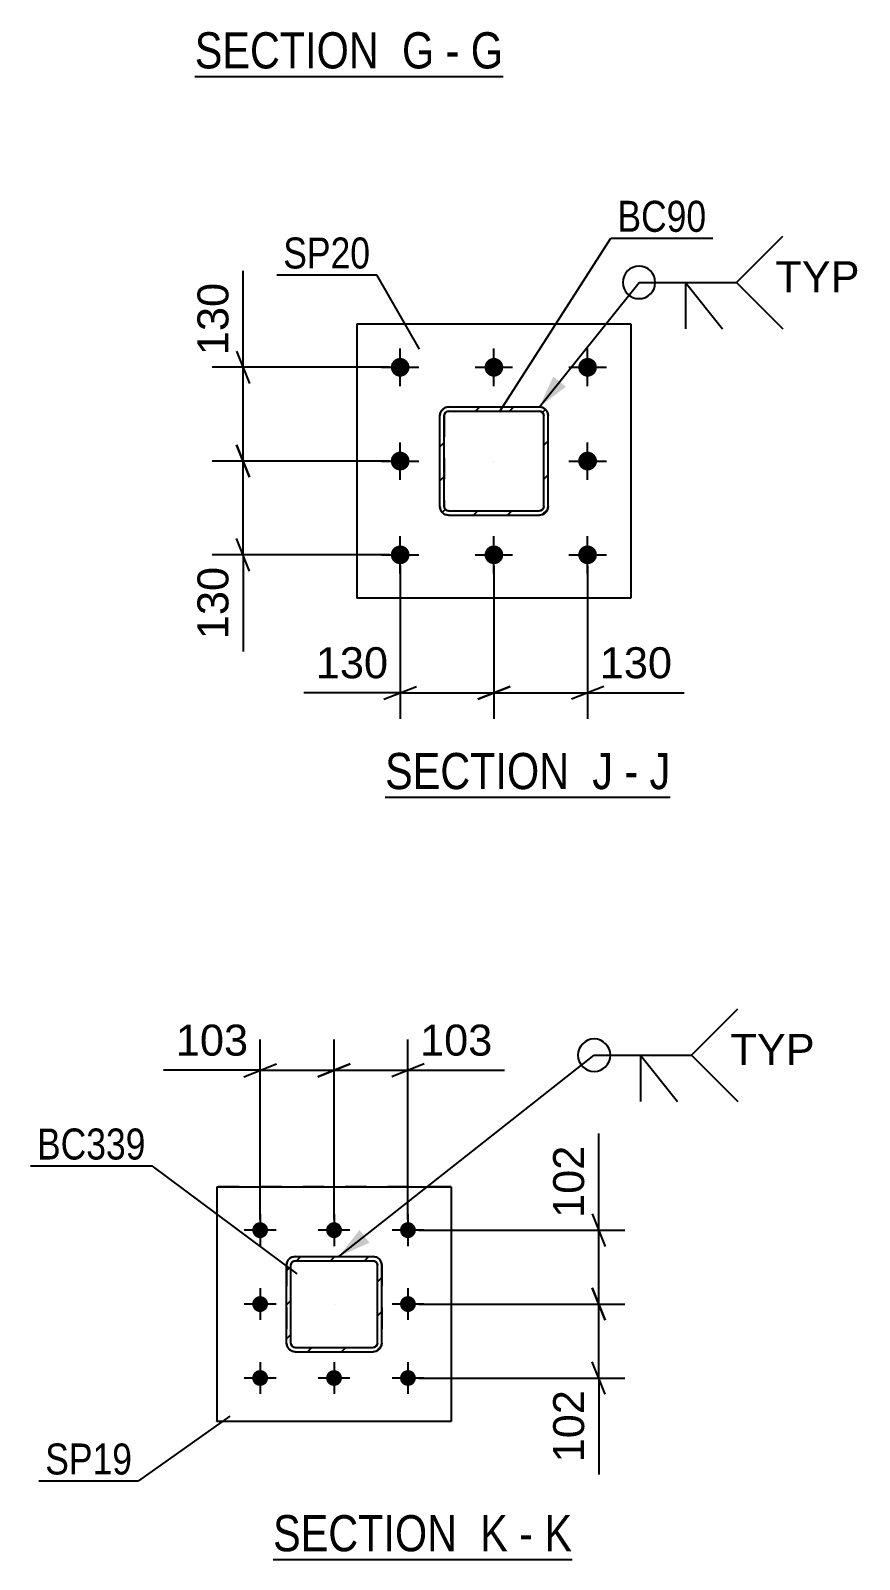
# Model space of a CAD drawing. Header units: millimetres. Extents: x -384 to 457, y -61 to 533.
# Drawn here: x 206.2 to 282.8, y 218 to 359.3 of the extents above; entities that cross this region are included whole.
import ezdxf

# ---------------------------------------------------------------- set-up
doc = ezdxf.new("R2010")
doc.units = ezdxf.units.MM
doc.linetypes.add('DXK_LINE_DOT2', pattern=[3.9198, 1.9599, -1.9599])
doc.linetypes.add('DXK_LINE_DOT3', pattern=[5.9187, 2.979, -0.9799, 0.9799, -0.9799])
doc.styles.add('Arial', font='ARIAL.TTF', dxfattribs={"height": 0.2})
doc.styles.add('Arial Narrow', font='ARIALN.TTF', dxfattribs={"height": 0.2})

# ---------------------------------------------------------------- blocks, each defined once
blk = doc.blocks.new('Unknown-284935728-18 - 6975')
at = {"color": 6, "linetype": 'Continuous'}
blk.add_line((221.39, 355.07), (249.89, 355.07), dxfattribs=at)
at = {"color": 0, "linetype": 'Continuous'}
for points in [[(239.5, 355.82), (239.5, 359.32), (221.39, 359.32), (221.39, 355.82)], [(243.53, 355.82), (243.53, 359.32), (240.55, 359.32), (240.55, 355.82)], [(245.86, 355.82), (245.86, 359.32), (244.58, 359.32), (244.58, 355.82)], [(249.89, 355.82), (249.89, 359.32), (246.91, 359.32), (246.91, 355.82)]]:
    blk.add_wipeout(points, dxfattribs=at)
at = {"color": 7, "linetype": 'Continuous', "style": 'Arial Narrow'}
for s, p in [('SECTION ', (221.39, 355.82)), ('G', (240.55, 355.82)), ('G', (246.91, 355.82)), ('-', (244.58, 355.82))]:
    blk.add_text(s, height=3.34, dxfattribs=at).set_placement(p)
blk = doc.blocks.new('Unknown-284935728-20 - 7943')
at = {"color": 6, "linetype": 'Continuous'}
blk.add_line((238.99, 288.46), (265.36, 288.46), dxfattribs=at)
at = {"color": 0, "linetype": 'Continuous'}
for points in [[(257.1, 289.21), (257.1, 292.71), (238.99, 292.71), (238.99, 289.21)], [(260.06, 289.21), (260.06, 292.71), (258.15, 292.71), (258.15, 289.21)], [(262.39, 289.21), (262.39, 292.71), (261.11, 292.71), (261.11, 289.21)], [(265.36, 289.21), (265.36, 292.71), (263.44, 292.71), (263.44, 289.21)]]:
    blk.add_wipeout(points, dxfattribs=at)
at = {"color": 7, "linetype": 'Continuous', "style": 'Arial Narrow'}
for s, p in [('SECTION ', (238.99, 289.21)), ('J', (258.15, 289.21)), ('J', (263.44, 289.21)), ('-', (261.11, 289.21))]:
    blk.add_text(s, height=3.34, dxfattribs=at).set_placement(p)
blk = doc.blocks.new('Unknown-284935728-21 - 8079')
at = {"color": 6, "linetype": 'Continuous'}
blk.add_line((228.63, 218.02), (256.27, 218.02), dxfattribs=at)
at = {"color": 0, "linetype": 'Continuous'}
for points in [[(246.73, 218.77), (246.73, 222.27), (228.63, 222.27), (228.63, 218.77)], [(250.34, 218.77), (250.34, 222.27), (247.78, 222.27), (247.78, 218.77)], [(252.67, 218.77), (252.67, 222.27), (251.39, 222.27), (251.39, 218.77)], [(256.27, 218.77), (256.27, 222.27), (253.72, 222.27), (253.72, 218.77)]]:
    blk.add_wipeout(points, dxfattribs=at)
at = {"color": 7, "linetype": 'Continuous', "style": 'Arial Narrow'}
for s, p in [('SECTION ', (228.63, 218.77)), ('K', (247.78, 218.77)), ('K', (253.72, 218.77)), ('-', (251.39, 218.77))]:
    blk.add_text(s, height=3.34, dxfattribs=at).set_placement(p)
blk = doc.blocks.new('Part-284935728-8041 - 7943')
at = {"color": 2, "linetype": 'Continuous'}
for p, q in [((236.38, 332.2), (236.38, 306.86)), ((236.38, 332.2), (261.71, 332.2)), ((261.71, 332.2), (261.71, 306.86)), ((261.71, 306.86), (236.38, 306.86))]:
    blk.add_line(p, q, dxfattribs=at)
blk = doc.blocks.new('Bolt-284935728-7953 - 7943')
at = {"linetype": 'Continuous'}
for points in [[(240.38, 329.06, -1), (240.38, 327.33, -1)], [(249.05, 329.06, -1), (249.05, 327.33, -1)], [(257.71, 329.06, -1), (257.71, 327.33, -1)], [(240.38, 320.4, -1), (240.38, 318.66, -1)], [(257.71, 320.4, -1), (257.71, 318.66, -1)], [(240.38, 311.73, -1), (240.38, 310, -1)], [(249.05, 311.73, -1), (249.05, 310, -1)], [(257.71, 311.73, -1), (257.71, 310, -1)]]:
    blk.add_hatch(color=1, dxfattribs=at).paths.add_polyline_path(points)
at = {"color": 1, "linetype": 'Continuous'}
for p, q in [((240.38, 326.46), (240.38, 329.93)), ((249.05, 326.46), (249.05, 329.93)), ((257.71, 326.46), (257.71, 329.93)), ((238.65, 328.2), (242.11, 328.2)), ((247.31, 328.2), (250.78, 328.2)), ((255.98, 328.2), (259.45, 328.2)), ((240.38, 317.8), (240.38, 321.26)), ((257.71, 317.8), (257.71, 321.26)), ((238.65, 319.53), (242.11, 319.53)), ((255.98, 319.53), (259.45, 319.53)), ((240.38, 309.13), (240.38, 312.6)), ((249.05, 309.13), (249.05, 312.6)), ((257.71, 309.13), (257.71, 312.6)), ((238.65, 310.86), (242.11, 310.86)), ((247.31, 310.86), (250.78, 310.86)), ((255.98, 310.86), (259.45, 310.86))]:
    blk.add_line(p, q, dxfattribs=at)
blk = doc.blocks.new('Part-284935728-8059 - 7943')
at = {"linetype": 'Continuous'}
h = blk.add_hatch(dxfattribs=at)
h.set_pattern_fill('', scale=0.7, style=0, pattern_type=0)
h.set_pattern_definition([(45, (244.541, 324.4703), (-1.57154, 1.57154), [])])
h.paths.add_polyline_path([(244.85, 324.53), (244.54, 324.47), (244.28, 324.3), (244.11, 324.04), (244.05, 323.73), (244.05, 315.33), (244.11, 315.03), (244.28, 314.77), (244.54, 314.59), (244.85, 314.53), (253.25, 314.53), (253.55, 314.59), (253.81, 314.77), (253.99, 315.03), (254.05, 315.33), (254.05, 323.73), (253.99, 324.04), (253.81, 324.3), (253.55, 324.47), (253.25, 324.53)])
h.paths.add_polyline_path([(253.25, 324.13), (253.4, 324.1), (253.53, 324.01), (253.62, 323.88), (253.65, 323.73), (253.65, 315.33), (253.62, 315.18), (253.53, 315.05), (253.4, 314.96), (253.25, 314.93), (244.85, 314.93), (244.69, 314.96), (244.56, 315.05), (244.48, 315.18), (244.45, 315.33), (244.45, 323.73), (244.48, 323.88), (244.56, 324.01), (244.69, 324.1), (244.85, 324.13)])
at = {"color": 7, "linetype": 'DXK_LINE_DOT2'}
for p, q in [((244.05, 323.73), (244.11, 324.04)), ((244.05, 315.33), (244.05, 323.73)), ((244.48, 323.88), (244.45, 323.73)), ((244.45, 323.73), (244.45, 315.33)), ((244.56, 324.01), (244.48, 323.88)), ((244.54, 324.47), (244.85, 324.53)), ((244.69, 324.1), (244.56, 324.01)), ((244.85, 324.13), (244.69, 324.1)), ((244.85, 324.53), (253.25, 324.53)), ((244.85, 324.13), (253.25, 324.13)), ((253.25, 324.53), (253.55, 324.47)), ((253.4, 324.1), (253.25, 324.13)), ((253.53, 324.01), (253.4, 324.1)), ((253.62, 323.88), (253.53, 324.01)), ((253.65, 323.73), (253.62, 323.88)), ((253.65, 315.33), (253.65, 323.73)), ((253.99, 324.04), (254.05, 323.73)), ((254.05, 315.33), (254.05, 323.73)), ((244.11, 315.03), (244.05, 315.33)), ((244.45, 315.33), (244.48, 315.18)), ((244.48, 315.18), (244.56, 315.05)), ((253.53, 315.05), (253.62, 315.18)), ((253.62, 315.18), (253.65, 315.33)), ((254.05, 315.33), (253.99, 315.03)), ((244.85, 314.53), (244.54, 314.59)), ((244.56, 315.05), (244.69, 314.96)), ((244.69, 314.96), (244.85, 314.93)), ((244.85, 314.93), (253.25, 314.93)), ((244.85, 314.53), (253.25, 314.53)), ((253.25, 314.93), (253.4, 314.96)), ((253.55, 314.59), (253.25, 314.53)), ((253.4, 314.96), (253.53, 315.05))]:
    blk.add_line(p, q, dxfattribs=at)
at = {"color": 2, "linetype": 'Continuous'}
for p, q in [((244.11, 324.04), (244.05, 323.73)), ((244.05, 315.33), (244.05, 323.73)), ((244.45, 323.73), (244.48, 323.88)), ((244.45, 315.33), (244.45, 323.73)), ((244.48, 323.88), (244.56, 324.01)), ((244.85, 324.53), (244.54, 324.47)), ((244.56, 324.01), (244.69, 324.1)), ((244.69, 324.1), (244.85, 324.13)), ((244.85, 324.53), (253.25, 324.53)), ((244.85, 324.13), (253.25, 324.13)), ((253.55, 324.47), (253.25, 324.53)), ((253.25, 324.13), (253.4, 324.1)), ((253.4, 324.1), (253.53, 324.01)), ((253.53, 324.01), (253.62, 323.88)), ((253.62, 323.88), (253.65, 323.73)), ((253.65, 315.33), (253.65, 323.73)), ((254.05, 323.73), (253.99, 324.04)), ((254.05, 315.33), (254.05, 323.73)), ((244.05, 315.33), (244.11, 315.03)), ((244.48, 315.18), (244.45, 315.33)), ((244.56, 315.05), (244.48, 315.18)), ((253.62, 315.18), (253.53, 315.05)), ((253.65, 315.33), (253.62, 315.18)), ((253.99, 315.03), (254.05, 315.33)), ((244.54, 314.59), (244.85, 314.53)), ((244.69, 314.96), (244.56, 315.05)), ((244.85, 314.93), (244.69, 314.96)), ((244.85, 314.93), (253.25, 314.93)), ((244.85, 314.53), (253.25, 314.53)), ((253.4, 314.96), (253.25, 314.93)), ((253.25, 314.53), (253.55, 314.59)), ((253.53, 315.05), (253.4, 314.96))]:
    blk.add_line(p, q, dxfattribs=at)
at = {"color": 7, "linetype": 'DXK_LINE_DOT3'}
blk.add_line((249.05, 319.53), (249.05, 319.53), dxfattribs=at)
at = {"color": 7, "linetype": 'DXK_LINE_DOT2'}
for centre, start, end in [((244.85, 323.73), 112.5, 157.5), ((253.25, 323.73), 22.5, 67.5), ((244.85, 315.33), 202.5, 247.5), ((253.25, 315.33), 292.5, 337.5)]:
    blk.add_arc(centre, 0.8, start, end, dxfattribs=at)
at = {"color": 2, "linetype": 'Continuous'}
for centre, start, end in [((244.85, 323.73), 112.5, 157.5), ((253.25, 323.73), 22.5, 67.5), ((244.85, 315.33), 202.5, 247.5), ((253.25, 315.33), 292.5, 337.5)]:
    blk.add_arc(centre, 0.8, start, end, dxfattribs=at)
blk = doc.blocks.new('Part-284935728-8184 - 8079')
at = {"linetype": 'Continuous'}
h = blk.add_hatch(dxfattribs=at)
h.set_pattern_fill('', scale=0.7, style=0, pattern_type=0)
h.set_pattern_definition([(45, (238.1725, 237.2802), (-1.57154, 1.57154), [])])
h.paths.add_polyline_path([(237.87, 237.22), (238.17, 237.28), (238.43, 237.45), (238.61, 237.71), (238.67, 238.02), (238.67, 245.22), (238.61, 245.53), (238.43, 245.78), (238.17, 245.96), (237.87, 246.02), (230.67, 246.02), (230.36, 245.96), (230.1, 245.78), (229.93, 245.53), (229.87, 245.22), (229.87, 238.02), (229.93, 237.71), (230.1, 237.45), (230.36, 237.28), (230.67, 237.22)])
h.paths.add_polyline_path([(230.67, 237.62), (230.51, 237.65), (230.38, 237.74), (230.3, 237.87), (230.27, 238.02), (230.27, 245.22), (230.3, 245.37), (230.38, 245.5), (230.51, 245.59), (230.67, 245.62), (237.87, 245.62), (238.02, 245.59), (238.15, 245.5), (238.24, 245.37), (238.27, 245.22), (238.27, 238.02), (238.24, 237.87), (238.15, 237.74), (238.02, 237.65), (237.87, 237.62)])
at = {"color": 7, "linetype": 'DXK_LINE_DOT2'}
for p, q in [((230.36, 245.96), (230.67, 246.02)), ((230.67, 246.02), (237.87, 246.02)), ((230.67, 246.02), (230.67, 246.02)), ((237.87, 246.02), (237.87, 246.02)), ((237.87, 246.02), (238.17, 245.96)), ((229.87, 245.22), (229.93, 245.52)), ((229.87, 245.22), (229.87, 238.02)), ((230.3, 245.37), (230.27, 245.22)), ((230.27, 245.22), (230.27, 245.22)), ((230.27, 238.02), (230.27, 245.22)), ((230.38, 245.5), (230.3, 245.37)), ((230.38, 245.5), (230.38, 245.5)), ((230.67, 245.62), (230.67, 245.62)), ((237.87, 245.62), (237.87, 245.62)), ((238.15, 245.5), (238.15, 245.5)), ((238.24, 245.37), (238.15, 245.5)), ((238.27, 245.22), (238.24, 245.37)), ((238.27, 245.22), (238.27, 245.22)), ((238.27, 238.02), (238.27, 245.22)), ((238.61, 245.52), (238.67, 245.22)), ((238.67, 245.22), (238.67, 238.02)), ((229.93, 237.71), (229.87, 238.02)), ((230.1, 237.45), (230.1, 237.45)), ((230.27, 238.02), (230.27, 238.02)), ((230.27, 238.02), (230.3, 237.87)), ((230.3, 237.87), (230.38, 237.74)), ((230.38, 237.74), (230.51, 237.65)), ((230.51, 237.65), (230.67, 237.62)), ((230.67, 237.62), (230.67, 237.62)), ((230.67, 237.62), (237.87, 237.62)), ((237.87, 237.62), (238.02, 237.65)), ((237.87, 237.62), (237.87, 237.62)), ((238.02, 237.65), (238.15, 237.74)), ((238.15, 237.74), (238.24, 237.87)), ((238.24, 237.87), (238.27, 238.02)), ((238.27, 238.02), (238.27, 238.02)), ((238.43, 237.45), (238.43, 237.45)), ((238.67, 238.02), (238.61, 237.71)), ((230.67, 237.22), (230.67, 237.22)), ((237.87, 237.22), (237.87, 237.22))]:
    blk.add_line(p, q, dxfattribs=at)
at = {"color": 2, "linetype": 'Continuous'}
for p, q in [((230.67, 246.02), (230.36, 245.96)), ((230.67, 246.02), (237.87, 246.02)), ((238.17, 245.96), (237.87, 246.02)), ((229.93, 245.53), (229.87, 245.22)), ((229.87, 238.02), (229.87, 245.22)), ((230.27, 245.22), (230.3, 245.37)), ((230.27, 238.02), (230.27, 245.22)), ((230.3, 245.37), (230.38, 245.5)), ((230.51, 245.59), (230.38, 245.5)), ((230.38, 245.5), (230.51, 245.59)), ((230.67, 245.62), (230.51, 245.59)), ((230.51, 245.59), (230.67, 245.62)), ((230.67, 245.62), (237.87, 245.62)), ((230.67, 245.62), (237.87, 245.62)), ((238.02, 245.59), (237.87, 245.62)), ((237.87, 245.62), (238.02, 245.59)), ((238.15, 245.5), (238.02, 245.59)), ((238.02, 245.59), (238.15, 245.5)), ((238.15, 245.5), (238.24, 245.37)), ((238.24, 245.37), (238.27, 245.22)), ((238.27, 238.02), (238.27, 245.22)), ((238.67, 245.22), (238.61, 245.53)), ((238.67, 238.02), (238.67, 245.22)), ((229.87, 238.02), (229.93, 237.71)), ((230.3, 237.87), (230.27, 238.02)), ((230.38, 237.74), (230.3, 237.87)), ((230.51, 237.65), (230.38, 237.74)), ((230.67, 237.62), (230.51, 237.65)), ((230.67, 237.62), (237.87, 237.62)), ((238.02, 237.65), (237.87, 237.62)), ((238.15, 237.74), (238.02, 237.65)), ((238.24, 237.87), (238.15, 237.74)), ((238.27, 238.02), (238.24, 237.87)), ((238.61, 237.71), (238.67, 238.02)), ((230.67, 237.22), (230.36, 237.28)), ((230.36, 237.28), (230.67, 237.22)), ((230.67, 237.22), (237.87, 237.22)), ((230.67, 237.22), (237.87, 237.22)), ((238.17, 237.28), (237.87, 237.22)), ((237.87, 237.22), (238.17, 237.28))]:
    blk.add_line(p, q, dxfattribs=at)
at = {"color": 7, "linetype": 'DXK_LINE_DOT3'}
blk.add_line((234.27, 241.62), (234.27, 241.62), dxfattribs=at)
at = {"color": 7, "linetype": 'DXK_LINE_DOT2'}
for centre, start, end in [((230.67, 245.22), 112.5, 157.5), ((237.87, 245.22), 22.5, 67.5), ((230.67, 238.02), 202.5, 225), ((237.87, 238.02), 315, 337.5), ((230.67, 238.02), 247.3494, 247.5003), ((237.87, 238.02), 292.4997, 292.6506)]:
    blk.add_arc(centre, 0.8, start, end, dxfattribs=at)
at = {"color": 2, "linetype": 'Continuous'}
for centre, start, end in [((230.67, 245.22), 112.5, 157.5), ((237.87, 245.22), 22.5, 67.5), ((230.67, 238.02), 202.5, 247.5), ((230.67, 238.02), 225, 247.3491), ((237.87, 238.02), 292.5, 337.5), ((237.87, 238.02), 292.6509, 315)]:
    blk.add_arc(centre, 0.8, start, end, dxfattribs=at)
blk = doc.blocks.new('Part-284935728-8176 - 8079')
at = {"color": 2, "linetype": 'Continuous'}
for p, q in [((223.43, 252.45), (223.43, 252.45)), ((223.43, 252.45), (245.1, 252.45)), ((223.43, 252.45), (223.43, 230.79)), ((245.1, 252.45), (245.1, 252.45)), ((245.1, 252.45), (245.1, 230.79)), ((223.43, 230.79), (245.1, 230.79)), ((223.43, 230.78), (223.43, 230.79)), ((245.1, 230.78), (245.1, 230.79))]:
    blk.add_line(p, q, dxfattribs=at)
at = {"color": 7, "linetype": 'DXK_LINE_DOT2'}
for p, q in [((245.1, 252.45), (223.43, 252.45)), ((223.43, 230.79), (223.43, 230.78)), ((245.1, 230.78), (223.43, 230.78)), ((245.1, 230.79), (245.1, 230.78))]:
    blk.add_line(p, q, dxfattribs=at)
blk = doc.blocks.new('Bolt-284935728-8088 - 8079')
at = {"linetype": 'Continuous'}
for points in [[(227.43, 247.72), (227.28, 247.73), (227.13, 247.78), (227, 247.86), (226.89, 247.96), (226.8, 248.09), (226.74, 248.23), (226.7, 248.38), (226.7, 248.53), (226.74, 248.68), (226.8, 248.82), (226.89, 248.94), (227, 249.05), (227.13, 249.12), (227.28, 249.17), (227.43, 249.19), (227.59, 249.17), (227.73, 249.12), (227.86, 249.05), (227.98, 248.94), (228.07, 248.82), (228.13, 248.68), (228.16, 248.53), (228.16, 248.38), (228.13, 248.23), (228.07, 248.09), (227.98, 247.96), (227.86, 247.86), (227.73, 247.78), (227.59, 247.73)], [(234.27, 247.72), (234.11, 247.73), (233.97, 247.78), (233.84, 247.86), (233.72, 247.96), (233.63, 248.09), (233.57, 248.23), (233.54, 248.38), (233.54, 248.53), (233.57, 248.68), (233.63, 248.82), (233.72, 248.94), (233.84, 249.05), (233.97, 249.12), (234.11, 249.17), (234.27, 249.19), (234.42, 249.17), (234.56, 249.12), (234.7, 249.05), (234.81, 248.94), (234.9, 248.82), (234.96, 248.68), (235, 248.53), (235, 248.38), (234.96, 248.23), (234.9, 248.09), (234.81, 247.96), (234.7, 247.86), (234.56, 247.78), (234.42, 247.73)], [(241.1, 247.72), (240.95, 247.73), (240.8, 247.78), (240.67, 247.86), (240.55, 247.96), (240.46, 248.09), (240.4, 248.23), (240.37, 248.38), (240.37, 248.53), (240.4, 248.68), (240.46, 248.82), (240.55, 248.94), (240.67, 249.05), (240.8, 249.12), (240.95, 249.17), (241.1, 249.19), (241.25, 249.17), (241.4, 249.12), (241.53, 249.05), (241.64, 248.94), (241.73, 248.82), (241.8, 248.68), (241.83, 248.53), (241.83, 248.38), (241.8, 248.23), (241.73, 248.09), (241.64, 247.96), (241.53, 247.86), (241.4, 247.78), (241.25, 247.73)], [(227.43, 240.89), (227.28, 240.9), (227.13, 240.95), (227, 241.03), (226.89, 241.13), (226.8, 241.25), (226.74, 241.39), (226.7, 241.54), (226.7, 241.7), (226.74, 241.85), (226.8, 241.99), (226.89, 242.11), (227, 242.21), (227.13, 242.29), (227.28, 242.34), (227.43, 242.35), (227.59, 242.34), (227.73, 242.29), (227.86, 242.21), (227.98, 242.11), (228.07, 241.99), (228.13, 241.85), (228.16, 241.7), (228.16, 241.54), (228.13, 241.39), (228.07, 241.25), (227.98, 241.13), (227.86, 241.03), (227.73, 240.95), (227.59, 240.9)], [(241.1, 240.89), (240.95, 240.9), (240.8, 240.95), (240.67, 241.03), (240.55, 241.13), (240.46, 241.25), (240.4, 241.39), (240.37, 241.54), (240.37, 241.7), (240.4, 241.85), (240.46, 241.99), (240.55, 242.11), (240.67, 242.21), (240.8, 242.29), (240.95, 242.34), (241.1, 242.35), (241.25, 242.34), (241.4, 242.29), (241.53, 242.21), (241.64, 242.11), (241.73, 241.99), (241.8, 241.85), (241.83, 241.7), (241.83, 241.54), (241.8, 241.39), (241.73, 241.25), (241.64, 241.13), (241.53, 241.03), (241.4, 240.95), (241.25, 240.9)], [(227.43, 234.05), (227.28, 234.07), (227.13, 234.12), (227, 234.19), (226.89, 234.29), (226.8, 234.42), (226.74, 234.56), (226.7, 234.71), (226.7, 234.86), (226.74, 235.01), (226.8, 235.15), (226.89, 235.28), (227, 235.38), (227.13, 235.46), (227.28, 235.5), (227.43, 235.52), (227.59, 235.5), (227.73, 235.46), (227.86, 235.38), (227.98, 235.28), (228.07, 235.15), (228.13, 235.01), (228.16, 234.86), (228.16, 234.71), (228.13, 234.56), (228.07, 234.42), (227.98, 234.29), (227.86, 234.19), (227.73, 234.12), (227.59, 234.07)], [(234.27, 234.05), (234.11, 234.07), (233.97, 234.12), (233.84, 234.19), (233.72, 234.29), (233.63, 234.42), (233.57, 234.56), (233.54, 234.71), (233.54, 234.86), (233.57, 235.01), (233.63, 235.15), (233.72, 235.28), (233.84, 235.38), (233.97, 235.46), (234.11, 235.5), (234.27, 235.52), (234.42, 235.5), (234.56, 235.46), (234.7, 235.38), (234.81, 235.28), (234.9, 235.15), (234.96, 235.01), (235, 234.86), (235, 234.71), (234.96, 234.56), (234.9, 234.42), (234.81, 234.29), (234.7, 234.19), (234.56, 234.12), (234.42, 234.07)], [(241.1, 234.05), (240.95, 234.07), (240.8, 234.12), (240.67, 234.19), (240.55, 234.29), (240.46, 234.42), (240.4, 234.56), (240.37, 234.71), (240.37, 234.86), (240.4, 235.01), (240.46, 235.15), (240.55, 235.28), (240.67, 235.38), (240.8, 235.46), (240.95, 235.5), (241.1, 235.52), (241.25, 235.5), (241.4, 235.46), (241.53, 235.38), (241.64, 235.28), (241.73, 235.15), (241.8, 235.01), (241.83, 234.86), (241.83, 234.71), (241.8, 234.56), (241.73, 234.42), (241.64, 234.29), (241.53, 234.19), (241.4, 234.12), (241.25, 234.07)]]:
    blk.add_hatch(color=1, dxfattribs=at).paths.add_polyline_path(points)
at = {"color": 1, "linetype": 'Continuous'}
for p, q in [((227.43, 249.92), (227.43, 246.98)), ((234.27, 249.92), (234.27, 246.98)), ((241.1, 249.92), (241.1, 246.98)), ((228.9, 248.45), (225.97, 248.45)), ((235.73, 248.45), (232.8, 248.45)), ((242.57, 248.45), (239.63, 248.45)), ((227.43, 243.08), (227.43, 240.15)), ((241.1, 243.08), (241.1, 240.15)), ((228.9, 241.62), (225.97, 241.62)), ((242.57, 241.62), (239.63, 241.62)), ((227.43, 236.25), (227.43, 233.32)), ((234.27, 236.25), (234.27, 233.32)), ((241.1, 236.25), (241.1, 233.32)), ((228.9, 234.78), (225.97, 234.78)), ((235.73, 234.78), (232.8, 234.78)), ((242.57, 234.78), (239.63, 234.78))]:
    blk.add_line(p, q, dxfattribs=at)
blk = doc.blocks.new('StraightDimension-284935728-20652 - 7943')
at = {"color": 7, "linetype": 'Continuous'}
for p, q in [((249.05, 309.86), (249.05, 295.71)), ((257.71, 309.86), (257.71, 295.71)), ((247.55, 297.51), (250.55, 298.71)), ((259.21, 298.71), (256.21, 297.51)), ((249.05, 298.11), (257.71, 298.11)), ((257.71, 298.11), (266.63, 298.11)), ((257.71, 298.11), (266.63, 298.11))]:
    blk.add_line(p, q, dxfattribs=at)
at = {"color": 0}
blk.add_wipeout([(266.11, 298.86), (266.11, 303.06), (258.24, 303.06), (258.24, 298.86)], dxfattribs=at)
at = {"color": 3, "style": 'Arial'}
blk.add_text('130', height=2.865, dxfattribs=at).set_placement((258.84, 299.46))
blk = doc.blocks.new('StraightDimension-284935728-20646 - 7943')
at = {"color": 7, "linetype": 'Continuous'}
for p, q in [((225.25, 321.03), (226.45, 318.03)), ((239.38, 319.53), (223, 319.53)), ((225.85, 310.86), (225.85, 319.53)), ((226.45, 309.36), (225.25, 312.36)), ((239.38, 310.86), (223, 310.86)), ((225.85, 310.86), (225.85, 301.94)), ((225.85, 310.86), (225.85, 301.94))]:
    blk.add_line(p, q, dxfattribs=at)
at = {"color": 0}
blk.add_wipeout([(225.1, 310.34), (220.9, 310.34), (220.9, 302.47), (225.1, 302.47)], dxfattribs=at)
at = {"color": 3, "style": 'Arial'}
blk.add_text('130', height=2.865, rotation=90.0002, dxfattribs=at).set_placement((224.5, 303.07))
blk = doc.blocks.new('StraightDimension-284935728-20648 - 7943')
at = {"color": 7, "linetype": 'Continuous'}
for p, q in [((225.85, 328.2), (225.85, 337.12)), ((225.85, 328.2), (225.85, 337.12)), ((225.25, 329.7), (226.45, 326.7)), ((239.38, 328.2), (223, 328.2)), ((225.85, 319.53), (225.85, 328.2)), ((226.45, 318.03), (225.25, 321.03)), ((239.38, 319.53), (223, 319.53))]:
    blk.add_line(p, q, dxfattribs=at)
at = {"color": 0}
blk.add_wipeout([(225.1, 336.59), (220.9, 336.59), (220.9, 328.72), (225.1, 328.72)], dxfattribs=at)
at = {"color": 3, "style": 'Arial'}
blk.add_text('130', height=2.865, rotation=90.0002, dxfattribs=at).set_placement((224.5, 329.32))
blk = doc.blocks.new('StraightDimension-284935728-20650 - 7943')
at = {"color": 7, "linetype": 'Continuous'}
for p, q in [((240.38, 309.86), (240.38, 295.71)), ((249.05, 309.86), (249.05, 295.71)), ((238.88, 297.51), (241.88, 298.71)), ((250.55, 298.71), (247.55, 297.51)), ((240.38, 298.11), (231.46, 298.11)), ((240.38, 298.11), (231.46, 298.11)), ((240.38, 298.11), (249.05, 298.11))]:
    blk.add_line(p, q, dxfattribs=at)
at = {"color": 0}
blk.add_wipeout([(239.86, 298.86), (239.86, 303.06), (231.98, 303.06), (231.98, 298.86)], dxfattribs=at)
at = {"color": 3, "style": 'Arial'}
blk.add_text('130', height=2.865, dxfattribs=at).set_placement((232.58, 299.46))
blk = doc.blocks.new('StraightDimension-284935728-15425 - 8079')
at = {"color": 7, "linetype": 'Continuous'}
for p, q in [((234.27, 249.45), (234.27, 266.08)), ((241.1, 249.45), (241.1, 266.08)), ((232.77, 262.63), (235.77, 263.83)), ((234.27, 263.23), (241.1, 263.23)), ((242.6, 263.83), (239.6, 262.63)), ((241.1, 263.23), (250.02, 263.23)), ((241.1, 263.23), (250.02, 263.23))]:
    blk.add_line(p, q, dxfattribs=at)
at = {"color": 0}
blk.add_wipeout([(249.5, 263.98), (249.5, 268.18), (241.62, 268.18), (241.62, 263.98)], dxfattribs=at)
at = {"color": 3, "style": 'Arial'}
blk.add_text('103', height=2.865, dxfattribs=at).set_placement((242.22, 264.58))
blk = doc.blocks.new('StraightDimension-284935728-15426 - 8079')
at = {"color": 7, "linetype": 'Continuous'}
for p, q in [((227.43, 249.45), (227.43, 266.08)), ((234.27, 249.45), (234.27, 266.08)), ((227.43, 263.23), (218.51, 263.23)), ((227.43, 263.23), (218.51, 263.23)), ((225.93, 262.63), (228.93, 263.83)), ((227.43, 263.23), (234.27, 263.23)), ((235.77, 263.83), (232.77, 262.63))]:
    blk.add_line(p, q, dxfattribs=at)
at = {"color": 0}
blk.add_wipeout([(226.91, 263.98), (226.91, 268.18), (219.04, 268.18), (219.04, 263.98)], dxfattribs=at)
at = {"color": 3, "style": 'Arial'}
blk.add_text('103', height=2.865, dxfattribs=at).set_placement((219.64, 264.58))
blk = doc.blocks.new('StraightDimension-284935728-20654 - 8079')
at = {"color": 7, "linetype": 'Continuous'}
for p, q in [((258.14, 243.12), (259.34, 240.12)), ((242.1, 241.62), (261.14, 241.62)), ((258.74, 234.78), (258.74, 241.62)), ((259.34, 233.28), (258.14, 236.28)), ((242.1, 234.78), (261.14, 234.78)), ((258.74, 234.78), (258.74, 225.86)), ((258.74, 234.78), (258.74, 225.86))]:
    blk.add_line(p, q, dxfattribs=at)
at = {"color": 0}
blk.add_wipeout([(257.99, 234.26), (253.79, 234.26), (253.79, 226.39), (257.99, 226.39)], dxfattribs=at)
at = {"color": 3, "style": 'Arial'}
blk.add_text('102', height=2.865, rotation=90.0002, dxfattribs=at).set_placement((257.39, 226.99))
blk = doc.blocks.new('StraightDimension-284935728-20656 - 8079')
at = {"color": 7, "linetype": 'Continuous'}
for p, q in [((258.74, 248.45), (258.74, 257.37)), ((258.74, 248.45), (258.74, 257.37)), ((258.14, 249.95), (259.34, 246.95)), ((242.1, 248.45), (261.14, 248.45)), ((258.74, 241.62), (258.74, 248.45)), ((259.34, 240.12), (258.14, 243.12)), ((242.1, 241.62), (261.14, 241.62))]:
    blk.add_line(p, q, dxfattribs=at)
at = {"color": 0}
blk.add_wipeout([(257.99, 256.85), (253.79, 256.85), (253.79, 248.98), (257.99, 248.98)], dxfattribs=at)
at = {"color": 3, "style": 'Arial'}
blk.add_text('102', height=2.865, rotation=90.0002, dxfattribs=at).set_placement((257.39, 249.58))
blk = doc.blocks.new('Mark-284935728-8037 - 7943')
at = {"color": 0}
blk.add_wipeout([(237.61, 337.33), (237.61, 340.33), (229.57, 340.33), (229.57, 337.33)], dxfattribs=at)
blk.add_wipeout([(237.61, 337.33), (237.61, 340.33), (229.57, 340.33), (229.57, 337.33)], dxfattribs=at)
at = {"color": 30, "linetype": 'Continuous'}
for p in [(228.97, 336.73), (242.16, 329.86)]:
    blk.add_line(p, (238.21, 336.73), dxfattribs=at)
at = {"color": 3, "style": 'Arial Narrow'}
blk.add_text('SP20', height=2.863, dxfattribs=at).set_placement((229.57, 337.33))
blk = doc.blocks.new('Mark-284935728-8055 - 7943')
at = {"color": 0}
blk.add_wipeout([(268.69, 340.72), (268.69, 343.72), (260.47, 343.72), (260.47, 340.72)], dxfattribs=at)
blk.add_wipeout([(268.69, 340.72), (268.69, 343.72), (260.47, 343.72), (260.47, 340.72)], dxfattribs=at)
at = {"color": 30, "linetype": 'Continuous'}
for p, q in [((249.58, 324.08), (259.87, 340.12)), ((259.87, 340.12), (269.29, 340.12))]:
    blk.add_line(p, q, dxfattribs=at)
at = {"color": 3, "style": 'Arial Narrow'}
blk.add_text('BC90', height=2.863, dxfattribs=at).set_placement((260.47, 340.72))
blk = doc.blocks.new('WeldMark-284935728-16801 - 7943')
at = {"linetype": 'Continuous'}
blk.add_hatch(color=30, dxfattribs=at).paths.add_polyline_path([(255.71, 326.4), (253.25, 324.53), (254.54, 327.34)])
at = {"color": 30, "linetype": 'Continuous'}
for p, q in [((253.25, 324.53), (262.47, 336.04)), ((262.47, 336.04), (271.47, 336.04))]:
    blk.add_line(p, q, dxfattribs=at)
at = {"color": 3, "linetype": 'Continuous'}
for q in [(270.19, 331.75), (266.76, 331.75)]:
    blk.add_line((266.76, 336.04), q, dxfattribs=at)
for start, end in [(90, 270), (270, 90)]:
    blk.add_arc((262.47, 336.04), 1.5, start, end, dxfattribs=at)
at = {"color": 0, "linetype": 'Continuous'}
blk.add_wipeout([(282.85, 335.14), (282.85, 338.14), (275.07, 338.14), (275.07, 335.14)], dxfattribs=at)
blk.add_wipeout([(282.85, 335.14), (282.85, 338.14), (275.07, 338.14), (275.07, 335.14)], dxfattribs=at)
at = {"color": 3, "linetype": 'Continuous'}
for q in [(275.76, 340.32), (275.76, 331.75)]:
    blk.add_line((271.47, 336.04), q, dxfattribs=at)
at = {"color": 3, "linetype": 'Continuous', "style": 'Arial'}
blk.add_text('TYP', height=2.865, dxfattribs=at).set_placement((275.07, 335.14))
blk = doc.blocks.new('Mark-284935728-8180 - 8079')
at = {"color": 0}
blk.add_wipeout([(216.85, 254.98), (216.85, 257.98), (206.8, 257.98), (206.8, 254.98)], dxfattribs=at)
blk.add_wipeout([(216.85, 254.98), (216.85, 257.98), (206.8, 257.98), (206.8, 254.98)], dxfattribs=at)
at = {"color": 30, "linetype": 'Continuous'}
for p in [(206.2, 254.38), (230.87, 244.42)]:
    blk.add_line(p, (217.45, 254.38), dxfattribs=at)
at = {"color": 3, "style": 'Arial Narrow'}
blk.add_text('BC339', height=2.863, dxfattribs=at).set_placement((206.8, 254.98))
blk = doc.blocks.new('Mark-284935728-8172 - 8079')
at = {"color": 0}
blk.add_wipeout([(215.6, 225.87), (215.6, 228.87), (207.56, 228.87), (207.56, 225.87)], dxfattribs=at)
blk.add_wipeout([(215.6, 225.87), (215.6, 228.87), (207.56, 228.87), (207.56, 225.87)], dxfattribs=at)
at = {"color": 30, "linetype": 'Continuous'}
for p in [(224.63, 231.27), (206.96, 225.27)]:
    blk.add_line(p, (216.2, 225.27), dxfattribs=at)
at = {"color": 3, "style": 'Arial Narrow'}
blk.add_text('SP19', height=2.863, dxfattribs=at).set_placement((207.56, 225.87))
blk = doc.blocks.new('WeldMark-284935728-8247 - 8079')
at = {"linetype": 'Continuous'}
blk.add_hatch(color=30, dxfattribs=at).paths.add_polyline_path([(237.54, 247.29), (234.72, 246.02), (236.62, 248.47)])
at = {"color": 30, "linetype": 'Continuous'}
for p, q in [((234.72, 246.02), (258.32, 264.62)), ((258.32, 264.62), (267.32, 264.62))]:
    blk.add_line(p, q, dxfattribs=at)
at = {"color": 3, "linetype": 'Continuous'}
for q in [(266.03, 260.33), (262.6, 260.33)]:
    blk.add_line((262.6, 264.62), q, dxfattribs=at)
for start, end in [(90, 270), (270, 90)]:
    blk.add_arc((258.32, 264.62), 1.5, start, end, dxfattribs=at)
at = {"color": 0, "linetype": 'Continuous'}
blk.add_wipeout([(278.69, 263.72), (278.69, 266.72), (270.92, 266.72), (270.92, 263.72)], dxfattribs=at)
blk.add_wipeout([(278.69, 263.72), (278.69, 266.72), (270.92, 266.72), (270.92, 263.72)], dxfattribs=at)
at = {"color": 3, "linetype": 'Continuous'}
for q in [(271.6, 268.91), (271.6, 260.33)]:
    blk.add_line((267.32, 264.62), q, dxfattribs=at)
at = {"color": 3, "linetype": 'Continuous', "style": 'Arial'}
blk.add_text('TYP', height=2.865, dxfattribs=at).set_placement((270.92, 263.72))

msp = doc.modelspace()

# ---------------------------------------------------------------- block references
for name in ['Unknown-284935728-18 - 6975', 'Part-284935728-8041 - 7943', 'Bolt-284935728-7953 - 7943', 'Part-284935728-8059 - 7943', 'Unknown-284935728-20 - 7943', 'Part-284935728-8176 - 8079', 'Bolt-284935728-8088 - 8079', 'Part-284935728-8184 - 8079', 'Unknown-284935728-21 - 8079']:
    msp.add_blockref(name, (0, 0))

# ---------------------------------------------------------------- next in the draw order: block references
for name in ['Mark-284935728-8055 - 7943', 'StraightDimension-284935728-20646 - 7943', 'StraightDimension-284935728-20652 - 7943', 'StraightDimension-284935728-15425 - 8079', 'StraightDimension-284935728-20654 - 8079', 'Mark-284935728-8172 - 8079']:
    msp.add_blockref(name, (0, 0))

# ---------------------------------------------------------------- next in the draw order: block references
for name in ['WeldMark-284935728-16801 - 7943', 'StraightDimension-284935728-20648 - 7943', 'StraightDimension-284935728-20650 - 7943', 'StraightDimension-284935728-15426 - 8079', 'StraightDimension-284935728-20656 - 8079']:
    msp.add_blockref(name, (0, 0))

# ---------------------------------------------------------------- next in the draw order: block references
for name in ['Mark-284935728-8037 - 7943', 'WeldMark-284935728-8247 - 8079', 'Mark-284935728-8180 - 8079']:
    msp.add_blockref(name, (0, 0))

doc.saveas('drawing.dxf')
